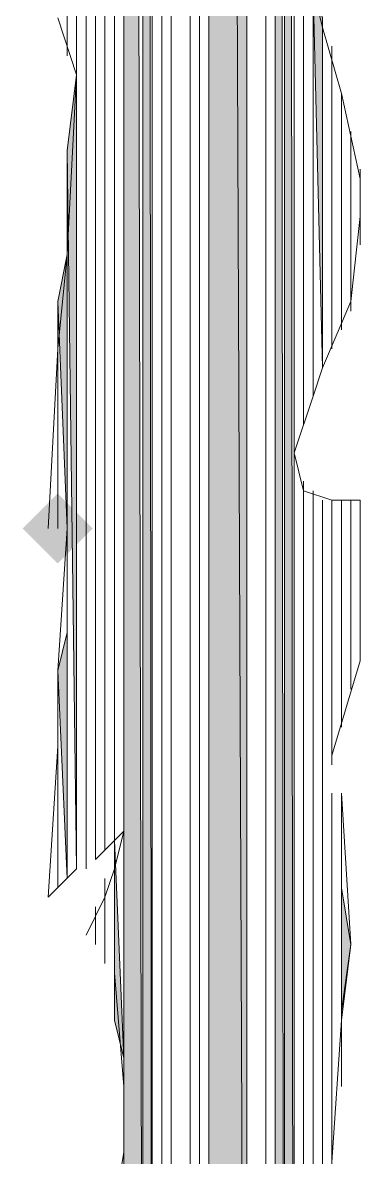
# Model space of a CAD drawing. Header units: millimetres. Extents: x -30643 to 86172, y -19411 to 63186.
# Drawn here: x 83146.1 to 83171.2, y -2245.5 to -2161 of the extents above; entities that cross this region are included whole.
import ezdxf

# ---------------------------------------------------------------- set-up
doc = ezdxf.new("R2010")
doc.units = ezdxf.units.MM

msp = doc.modelspace()

# ---------------------------------------------------------------- hatches: boundary and pattern name
h = msp.add_hatch(color=0)
h.dxf.hatch_style = 2
h.paths.add_polyline_path([(83164.839, -2345.748), (83165.542, -2349.97), (83164.839, -1642.069)])
h = msp.add_hatch(color=0)
h.dxf.hatch_style = 2
h.paths.add_polyline_path([(83165.542, -2349.97), (83166.246, -2353.488), (83165.542, -1642.069)])
h = msp.add_hatch(color=0)
h.dxf.hatch_style = 2
h.paths.add_polyline_path([(83162.728, -2333.785), (83162.728, -1642.772), (83159.913, -1643.476)])
h = msp.add_hatch(color=0)
h.dxf.hatch_style = 2
h.paths.add_polyline_path([(83159.913, -2328.156), (83162.728, -2333.785), (83159.913, -1643.476)])
h = msp.add_hatch(color=0)
h.dxf.hatch_style = 2
h.paths.add_polyline_path([(83154.987, -2298.601), (83155.691, -2304.934), (83154.987, -1644.883)])
h = msp.add_hatch(color=0)
h.dxf.hatch_style = 2
h.paths.add_polyline_path([(83153.58, -2285.935), (83154.987, -2294.379), (83153.58, -1645.587)])
h = msp.add_hatch(color=0)
h.dxf.hatch_style = 2
h.paths.add_polyline_path([(83154.987, -2294.379), (83154.987, -2298.601), (83154.987, -1645.587)])
h = msp.add_hatch(color=0)
h.dxf.hatch_style = 2
h.paths.add_polyline_path([(83149.358, -2161.384), (83149.358, -2163.495), (83149.358, -1646.994)])
h = msp.add_hatch(color=0)
h.dxf.hatch_style = 2
h.paths.add_polyline_path([(83166.246, -2191.642), (83166.246, -2084.683), (83166.246, -2082.572)])
h = msp.add_hatch(color=0)
h.dxf.hatch_style = 2
h.paths.add_polyline_path([(83167.653, -2187.42), (83167.653, -2158.569), (83167.653, -2156.458)])
h = msp.add_hatch(color=0)
h.dxf.hatch_style = 2
h.paths.add_polyline_path([(83168.357, -2186.716), (83168.357, -2160.68), (83167.653, -2158.569)])
h = msp.add_hatch(color=0)
h.dxf.hatch_style = 2
h.paths.add_polyline_path([(83150.062, -2224.011), (83150.062, -2164.902), (83149.358, -2170.532)])
h = msp.add_hatch(color=0)
h.dxf.hatch_style = 2
h.paths.add_polyline_path([(83149.358, -2198.679), (83149.358, -2170.532), (83149.358, -2178.272)])
h = msp.add_hatch(color=0)
h.dxf.hatch_style = 2
h.paths.add_polyline_path([(83149.358, -2198.679), (83149.358, -2178.272), (83148.654, -2181.791)])
h = msp.add_hatch(color=0)
h.dxf.hatch_style = 2
h.paths.add_polyline_path([(83148.654, -2198.679), (83148.654, -2182.494), (83148.654, -2185.309)])
h = msp.add_hatch(color=0)
h.dxf.hatch_style = 2
h.paths.add_polyline_path([(83148.654, -2198.679), (83148.654, -2185.309), (83148.654, -2187.42)])
h = msp.add_hatch(color=0)
h.dxf.hatch_style = 2
h.paths.add_polyline_path([(83148.654, -2198.679), (83148.654, -2187.42), (83148.654, -2191.642)])
h = msp.add_hatch(color=0)
h.dxf.hatch_style = 2
h.paths.add_polyline_path([(83166.246, -2353.488), (83166.246, -2356.303), (83166.246, -2193.049)])
h = msp.add_hatch(color=0)
h.dxf.hatch_style = 2
h.paths.add_polyline_path([(83148.654, -2201.282), (83146.051, -2198.679), (83148.654, -2196.075), (83151.258, -2198.679)])
h = msp.add_hatch(color=0)
h.dxf.hatch_style = 2
h.paths.add_polyline_path([(83167.653, -2359.821), (83167.653, -2361.932), (83167.653, -2195.864)])
h = msp.add_hatch(color=0)
h.dxf.hatch_style = 2
h.paths.add_polyline_path([(83149.358, -2224.715), (83149.358, -2198.679), (83149.358, -2206.419)])
h = msp.add_hatch(color=0)
h.dxf.hatch_style = 2
h.paths.add_polyline_path([(83171.172, -2205.012), (83171.172, -2201.494), (83171.172, -2199.382)])
h = msp.add_hatch(color=0)
h.dxf.hatch_style = 2
h.paths.add_polyline_path([(83149.358, -2224.715), (83149.358, -2206.419), (83148.654, -2209.234)])
h = msp.add_hatch(color=0)
h.dxf.hatch_style = 2
h.paths.add_polyline_path([(83148.654, -2225.419), (83148.654, -2210.641), (83148.654, -2212.752)])
h = msp.add_hatch(color=0)
h.dxf.hatch_style = 2
h.paths.add_polyline_path([(83148.654, -2225.419), (83148.654, -2212.752), (83148.654, -2214.863)])
h = msp.add_hatch(color=0)
h.dxf.hatch_style = 2
h.paths.add_polyline_path([(83148.654, -2225.419), (83148.654, -2214.863), (83148.654, -2219.789)])
h = msp.add_hatch(color=0)
h.dxf.hatch_style = 2
h.paths.add_polyline_path([(83169.061, -2243.011), (83169.061, -2240.899), (83169.061, -2218.382)])
h = msp.add_hatch(color=0)
h.dxf.hatch_style = 2
h.paths.add_polyline_path([(83169.765, -2235.974), (83169.765, -2222.604), (83169.765, -2220.493)])
h = msp.add_hatch(color=0)
h.dxf.hatch_style = 2
h.paths.add_polyline_path([(83152.876, -2235.27), (83153.58, -2238.085), (83152.876, -2221.9)])
h = msp.add_hatch(color=0)
h.dxf.hatch_style = 2
h.paths.add_polyline_path([(83152.876, -2231.752), (83152.876, -2235.27), (83152.876, -2223.308)])
h = msp.add_hatch(color=0)
h.dxf.hatch_style = 2
h.paths.add_polyline_path([(83169.765, -2235.27), (83169.765, -2225.419), (83169.765, -2223.308)])
h = msp.add_hatch(color=0)
h.dxf.hatch_style = 2
h.paths.add_polyline_path([(83169.765, -2234.566), (83170.468, -2229.641), (83169.765, -2225.419)])
h = msp.add_hatch(color=0)
h.dxf.hatch_style = 2
h.paths.add_polyline_path([(83153.58, -2273.269), (83153.58, -2240.196), (83153.58, -2243.011)])
h = msp.add_hatch(color=0)
h.dxf.hatch_style = 2
h.paths.add_polyline_path([(83153.58, -2272.565), (83153.58, -2243.011), (83153.58, -2245.122)])

# ---------------------------------------------------------------- linework, layer by layer
at = {"color": 0, "lineweight": 0}
for points in [[(83164.839, -2335.896), (83164.839, -1642.069)], [(83164.839, -2345.748), (83165.542, -2349.97), (83164.839, -1642.069)], [(83165.542, -2349.97), (83165.542, -1642.069)], [(83165.542, -2349.97), (83166.246, -2353.488), (83165.542, -1642.069)], [(83166.246, -2353.488), (83166.246, -1642.069)], [(83166.246, -2193.049), (83166.246, -1642.069)], [(83166.246, -2191.642), (83166.246, -1642.069)], [(83162.728, -2333.785), (83162.728, -1642.772), (83159.913, -1643.476)], [(83162.728, -2333.785), (83162.728, -1642.772)], [(83164.135, -2333.785), (83164.135, -1642.772)], [(83164.135, -2333.785), (83164.135, -1642.772)], [(83164.135, -2334.489), (83164.135, -1642.772)], [(83164.135, -2334.489), (83164.135, -1642.772)], [(83159.913, -2317.601), (83159.913, -1643.476)], [(83159.913, -2317.601), (83159.913, -1643.476)], [(83159.913, -2317.601), (83159.913, -1643.476)], [(83159.913, -2328.156), (83162.728, -2333.785), (83159.913, -1643.476)], [(83154.987, -2298.601), (83154.987, -1644.883)], [(83154.987, -2298.601), (83155.691, -2304.934), (83154.987, -1644.883)], [(83155.691, -2304.934), (83155.691, -1644.883)], [(83155.691, -2304.934), (83155.691, -1644.883)], [(83155.691, -2305.638), (83155.691, -1644.883)], [(83155.691, -2305.638), (83155.691, -1644.883)], [(83156.395, -2307.045), (83156.395, -1644.883)], [(83156.395, -2307.045), (83156.395, -1644.883)], [(83157.098, -2307.749), (83157.098, -1644.883)], [(83157.098, -2307.749), (83157.098, -1644.883)], [(83157.098, -2308.453), (83157.098, -1644.883)], [(83157.098, -2316.193), (83157.098, -1644.883)], [(83157.098, -2316.193), (83157.098, -1644.883)], [(83157.098, -2316.193), (83157.098, -1644.883)], [(83158.506, -2316.897), (83158.506, -1644.18)], [(83158.506, -2316.897), (83158.506, -1644.18)], [(83159.209, -2317.601), (83159.209, -1644.18)], [(83159.209, -2317.601), (83159.209, -1644.18)], [(83152.876, -2221.9), (83152.876, -1645.587)], [(83152.876, -2221.9), (83152.876, -1645.587)], [(83152.876, -2221.196), (83152.876, -1645.587)], [(83152.876, -2221.196), (83152.876, -1645.587)], [(83153.58, -2221.196), (83153.58, -1645.587)], [(83153.58, -2221.196), (83153.58, -1645.587)], [(83153.58, -2221.196), (83153.58, -1645.587)], [(83153.58, -2221.196), (83153.58, -1645.587)], [(83153.58, -2221.196), (83153.58, -1645.587)], [(83153.58, -2221.196), (83153.58, -1645.587)], [(83153.58, -2221.196), (83153.58, -1645.587)], [(83153.58, -2239.492), (83153.58, -1645.587)], [(83153.58, -2240.196), (83153.58, -1645.587)], [(83153.58, -2273.269), (83153.58, -1645.587)], [(83153.58, -2273.972), (83153.58, -1645.587)], [(83153.58, -2285.231), (83153.58, -1645.587)], [(83153.58, -2285.935), (83153.58, -1645.587)], [(83153.58, -2285.935), (83154.987, -2294.379), (83153.58, -1645.587)], [(83154.987, -2294.379), (83154.987, -1645.587)], [(83154.987, -2294.379), (83154.987, -2298.601), (83154.987, -1645.587)], [(83151.469, -2223.308), (83151.469, -1646.291)], [(83151.469, -2223.308), (83151.469, -1646.291)], [(83151.469, -2222.604), (83151.469, -1646.291)], [(83151.469, -2222.604), (83151.469, -1646.291)], [(83151.469, -2222.604), (83151.469, -1646.291)], [(83151.469, -2222.604), (83151.469, -1646.291)], [(83152.172, -2222.604), (83152.172, -1646.291)], [(83152.172, -2222.604), (83152.172, -1646.291)], [(83152.172, -2222.604), (83152.172, -1646.291)], [(83152.172, -2222.604), (83152.172, -1646.291)], [(83152.172, -2221.9), (83152.172, -1646.291)], [(83152.172, -2221.9), (83152.172, -1646.291)], [(83152.172, -2221.9), (83152.172, -1646.291)], [(83152.172, -2221.9), (83152.172, -1646.291)], [(83152.876, -2221.9), (83152.876, -1646.291)], [(83152.876, -2221.9), (83152.876, -1646.291)], [(83152.876, -2221.9), (83152.876, -1646.291)], [(83152.876, -2221.9), (83152.876, -1646.291)], [(83149.358, -2161.384), (83149.358, -1646.994)], [(83149.358, -2161.384), (83149.358, -2163.495), (83149.358, -1646.994)], [(83149.358, -2163.495), (83149.358, -1646.994)], [(83149.358, -2163.495), (83149.358, -1646.994)], [(83150.062, -2164.902), (83150.062, -1646.994)], [(83150.062, -2224.011), (83150.062, -1646.994)], [(83150.062, -2224.011), (83150.062, -1646.994)], [(83150.062, -2224.011), (83150.062, -1646.994)], [(83150.765, -2224.011), (83150.765, -1646.994)], [(83150.765, -2224.011), (83150.765, -1646.994)], [(83150.765, -2224.011), (83150.765, -1646.994)], [(83150.765, -2224.011), (83150.765, -1646.994)], [(83150.765, -2224.011), (83150.765, -1646.994)], [(83150.765, -2224.011), (83150.765, -1646.994)], [(83166.246, -2191.642), (83166.246, -2081.164)], [(83166.246, -2191.642), (83166.246, -2082.572)], [(83166.246, -2191.642), (83166.246, -2082.572)], [(83166.246, -2191.642), (83166.246, -2084.683), (83166.246, -2082.572)], [(83166.246, -2191.642), (83166.246, -2084.683)], [(83166.95, -2190.938), (83166.95, -2084.683)], [(83166.95, -2190.938), (83166.95, -2153.643)], [(83166.95, -2190.235), (83166.95, -2154.347)], [(83166.95, -2190.235), (83166.95, -2154.347)], [(83166.95, -2190.235), (83166.95, -2155.051)], [(83166.95, -2190.235), (83166.95, -2155.051)], [(83166.95, -2189.531), (83166.95, -2155.051)], [(83166.95, -2189.531), (83166.95, -2155.051)], [(83166.95, -2189.531), (83166.95, -2155.754)], [(83166.95, -2189.531), (83166.95, -2155.754)], [(83167.653, -2188.827), (83167.653, -2156.458)], [(83167.653, -2188.827), (83167.653, -2156.458)], [(83167.653, -2188.827), (83167.653, -2156.458)], [(83167.653, -2188.827), (83167.653, -2156.458)], [(83167.653, -2187.42), (83167.653, -2158.569), (83167.653, -2156.458)], [(83167.653, -2187.42), (83167.653, -2158.569)], [(83167.653, -2187.42), (83167.653, -2158.569)], [(83167.653, -2187.42), (83167.653, -2158.569)], [(83167.653, -2187.42), (83167.653, -2158.569)], [(83167.653, -2187.42), (83167.653, -2158.569)], [(83168.357, -2186.716), (83168.357, -2160.68), (83167.653, -2158.569)], [(83168.357, -2186.716), (83168.357, -2160.68)], [(83168.357, -2186.716), (83168.357, -2160.68)], [(83168.357, -2186.716), (83168.357, -2160.68)], [(83168.357, -2186.013), (83168.357, -2160.68)], [(83168.357, -2186.013), (83168.357, -2160.68)], [(83168.357, -2186.013), (83168.357, -2161.384)], [(83168.357, -2186.013), (83168.357, -2161.384)], [(83168.357, -2186.013), (83168.357, -2161.384)], [(83168.357, -2186.013), (83168.357, -2161.384)], [(83168.357, -2186.013), (83168.357, -2161.384)], [(83168.357, -2186.013), (83168.357, -2161.384)], [(83168.357, -2186.013), (83168.357, -2162.087)], [(83168.357, -2186.013), (83168.357, -2162.087)], [(83169.061, -2185.309), (83169.061, -2162.791)], [(83169.061, -2185.309), (83169.061, -2162.791)], [(83169.061, -2185.309), (83169.061, -2162.791)], [(83169.061, -2185.309), (83169.061, -2162.791)], [(83169.061, -2185.309), (83169.061, -2162.791)], [(83169.061, -2185.309), (83169.061, -2162.791)], [(83169.061, -2185.309), (83169.061, -2162.791)], [(83169.061, -2185.309), (83169.061, -2162.791)], [(83169.061, -2185.309), (83169.061, -2163.495)], [(83169.061, -2185.309), (83169.061, -2163.495)], [(83169.061, -2185.309), (83169.061, -2163.495)], [(83169.061, -2185.309), (83169.061, -2163.495)], [(83169.061, -2185.309), (83169.061, -2163.495)], [(83169.061, -2185.309), (83169.061, -2163.495)], [(83169.061, -2185.309), (83169.061, -2163.495)], [(83169.061, -2185.309), (83169.061, -2163.495)], [(83169.061, -2185.309), (83169.061, -2163.495)], [(83169.061, -2185.309), (83169.061, -2163.495)], [(83169.061, -2184.605), (83169.061, -2163.495)], [(83169.061, -2184.605), (83169.061, -2163.495)], [(83169.061, -2184.605), (83169.061, -2164.198)], [(83169.061, -2184.605), (83169.061, -2164.198)], [(83150.062, -2224.011), (83150.062, -2164.902), (83149.358, -2170.532)], [(83169.061, -2184.605), (83169.061, -2164.902)], [(83169.061, -2184.605), (83169.061, -2164.902)], [(83169.061, -2183.901), (83169.061, -2165.606)], [(83169.061, -2183.901), (83169.061, -2165.606)], [(83169.765, -2183.901), (83169.765, -2166.31)], [(83169.765, -2183.901), (83169.765, -2166.31)], [(83169.765, -2183.901), (83169.765, -2166.31)], [(83169.765, -2183.901), (83169.765, -2166.31)], [(83169.765, -2183.901), (83169.765, -2166.31)], [(83169.765, -2183.901), (83169.765, -2166.31)], [(83169.765, -2183.901), (83169.765, -2166.31)], [(83169.765, -2183.901), (83169.765, -2166.31)], [(83169.765, -2183.901), (83169.765, -2166.31)], [(83169.765, -2183.901), (83169.765, -2166.31)], [(83169.765, -2183.198), (83169.765, -2167.013)], [(83169.765, -2183.198), (83169.765, -2167.013)], [(83169.765, -2183.198), (83169.765, -2167.013)], [(83169.765, -2183.198), (83169.765, -2167.013)], [(83169.765, -2183.198), (83169.765, -2167.013)], [(83169.765, -2183.198), (83169.765, -2167.013)], [(83169.765, -2183.198), (83169.765, -2167.013)], [(83169.765, -2183.198), (83169.765, -2167.013)], [(83169.765, -2183.198), (83169.765, -2167.717)], [(83169.765, -2183.198), (83169.765, -2167.717)], [(83169.765, -2183.198), (83169.765, -2167.717)], [(83169.765, -2183.198), (83169.765, -2167.717)], [(83169.765, -2183.198), (83169.765, -2167.717)], [(83169.765, -2183.198), (83169.765, -2167.717)], [(83169.765, -2183.198), (83169.765, -2167.717)], [(83169.765, -2183.198), (83169.765, -2167.717)], [(83169.765, -2183.198), (83169.765, -2167.717)], [(83169.765, -2183.198), (83169.765, -2167.717)], [(83169.765, -2182.494), (83169.765, -2168.421)], [(83169.765, -2182.494), (83169.765, -2168.421)], [(83169.765, -2182.494), (83169.765, -2168.421)], [(83169.765, -2182.494), (83169.765, -2168.421)], [(83170.468, -2182.494), (83170.468, -2169.124)], [(83170.468, -2182.494), (83170.468, -2169.124)], [(83170.468, -2181.791), (83170.468, -2169.124)], [(83170.468, -2181.791), (83170.468, -2169.124)], [(83170.468, -2181.791), (83170.468, -2169.828)], [(83170.468, -2181.791), (83170.468, -2169.828)], [(83170.468, -2181.087), (83170.468, -2169.828)], [(83170.468, -2181.087), (83170.468, -2169.828)], [(83149.358, -2198.679), (83149.358, -2170.532), (83149.358, -2178.272)], [(83149.358, -2224.715), (83149.358, -2170.532)], [(83170.468, -2180.383), (83170.468, -2170.532)], [(83170.468, -2180.383), (83170.468, -2170.532)], [(83170.468, -2180.383), (83170.468, -2170.532)], [(83170.468, -2180.383), (83170.468, -2170.532)], [(83170.468, -2180.383), (83170.468, -2170.532)], [(83170.468, -2180.383), (83170.468, -2170.532)], [(83170.468, -2179.68), (83170.468, -2171.235)], [(83170.468, -2179.68), (83170.468, -2171.235)], [(83170.468, -2178.976), (83170.468, -2171.235)], [(83170.468, -2178.976), (83170.468, -2171.235)], [(83170.468, -2178.976), (83170.468, -2171.235)], [(83170.468, -2178.976), (83170.468, -2171.235)], [(83170.468, -2178.272), (83170.468, -2171.235)], [(83170.468, -2178.272), (83170.468, -2171.235)], [(83170.468, -2178.272), (83170.468, -2171.939)], [(83170.468, -2178.272), (83170.468, -2171.939)], [(83170.468, -2178.272), (83170.468, -2171.939)], [(83170.468, -2178.272), (83170.468, -2171.939)], [(83171.172, -2177.568), (83171.172, -2171.939)], [(83171.172, -2177.568), (83171.172, -2171.939)], [(83171.172, -2177.568), (83171.172, -2171.939)], [(83171.172, -2177.568), (83171.172, -2171.939)], [(83171.172, -2177.568), (83171.172, -2171.939)], [(83171.172, -2177.568), (83171.172, -2171.939)], [(83171.172, -2176.865), (83171.172, -2172.643)], [(83171.172, -2176.865), (83171.172, -2172.643)], [(83171.172, -2176.161), (83171.172, -2172.643)], [(83149.358, -2198.679), (83149.358, -2178.272), (83148.654, -2181.791)], [(83149.358, -2198.679), (83149.358, -2178.272)], [(83148.654, -2198.679), (83148.654, -2181.791)], [(83148.654, -2198.679), (83148.654, -2181.791)], [(83148.654, -2198.679), (83148.654, -2181.791)], [(83148.654, -2198.679), (83148.654, -2181.791)], [(83148.654, -2198.679), (83148.654, -2182.494), (83148.654, -2185.309)], [(83148.654, -2198.679), (83148.654, -2182.494)], [(83148.654, -2198.679), (83148.654, -2185.309), (83148.654, -2187.42)], [(83148.654, -2198.679), (83148.654, -2185.309)], [(83148.654, -2198.679), (83148.654, -2187.42), (83148.654, -2191.642)], [(83148.654, -2198.679), (83148.654, -2187.42)], [(83148.654, -2198.679), (83148.654, -2187.42)], [(83148.654, -2198.679), (83148.654, -2187.42)], [(83148.654, -2198.679), (83148.654, -2191.642)], [(83148.654, -2198.679), (83148.654, -2191.642)], [(83148.654, -2198.679), (83148.654, -2192.346)], [(83148.654, -2198.679), (83148.654, -2192.346)], [(83166.246, -2353.488), (83166.246, -2356.303), (83166.246, -2193.049)], [(83166.246, -2356.303), (83166.246, -2194.457)], [(83166.246, -2356.303), (83166.246, -2194.457)], [(83166.246, -2356.303), (83166.246, -2194.457)], [(83166.246, -2356.303), (83166.246, -2194.457)], [(83166.246, -2357.007), (83166.246, -2194.457)], [(83166.246, -2357.007), (83166.246, -2194.457)], [(83166.95, -2357.71), (83166.95, -2195.16)], [(83166.95, -2357.71), (83166.95, -2195.16)], [(83166.95, -2358.414), (83166.95, -2195.864)], [(83166.95, -2358.414), (83166.95, -2195.864)], [(83166.95, -2358.414), (83166.95, -2195.864)], [(83166.95, -2358.414), (83166.95, -2195.864)], [(83166.95, -2359.118), (83166.95, -2195.864)], [(83166.95, -2359.118), (83166.95, -2195.864)], [(83166.95, -2359.118), (83166.95, -2195.864)], [(83166.95, -2359.118), (83166.95, -2195.864)], [(83167.653, -2359.821), (83167.653, -2195.864)], [(83167.653, -2359.821), (83167.653, -2195.864)], [(83167.653, -2359.821), (83167.653, -2195.864)], [(83167.653, -2359.821), (83167.653, -2361.932), (83167.653, -2195.864)], [(83167.653, -2361.932), (83167.653, -2195.864)], [(83167.653, -2361.932), (83167.653, -2195.864)], [(83167.653, -2361.932), (83167.653, -2195.864)], [(83167.653, -2361.932), (83167.653, -2195.864)], [(83167.653, -2361.932), (83167.653, -2195.864)], [(83167.653, -2361.932), (83167.653, -2195.864)], [(83168.357, -2363.34), (83168.357, -2196.568)], [(83168.357, -2216.271), (83168.357, -2196.568)], [(83168.357, -2216.271), (83168.357, -2196.568)], [(83168.357, -2216.271), (83168.357, -2196.568)], [(83168.357, -2216.271), (83168.357, -2196.568)], [(83168.357, -2216.271), (83168.357, -2196.568)], [(83168.357, -2216.271), (83168.357, -2196.568)], [(83168.357, -2216.271), (83168.357, -2196.568)], [(83168.357, -2216.271), (83168.357, -2196.568)], [(83168.357, -2216.271), (83168.357, -2196.568)], [(83168.357, -2216.271), (83168.357, -2196.568)], [(83168.357, -2216.271), (83168.357, -2196.568)], [(83168.357, -2216.271), (83168.357, -2196.568)], [(83168.357, -2216.271), (83168.357, -2196.568)], [(83169.061, -2216.271), (83169.061, -2196.568)], [(83169.061, -2216.271), (83169.061, -2196.568)], [(83169.061, -2216.271), (83169.061, -2196.568)], [(83169.061, -2216.271), (83169.061, -2196.568)], [(83169.061, -2215.567), (83169.061, -2196.568)], [(83169.061, -2215.567), (83169.061, -2196.568)], [(83169.061, -2215.567), (83169.061, -2196.568)], [(83169.061, -2215.567), (83169.061, -2196.568)], [(83169.061, -2215.567), (83169.061, -2196.568)], [(83169.061, -2215.567), (83169.061, -2196.568)], [(83169.061, -2215.567), (83169.061, -2196.568)], [(83169.061, -2215.567), (83169.061, -2196.568)], [(83169.061, -2215.567), (83169.061, -2196.568)], [(83169.061, -2215.567), (83169.061, -2196.568)], [(83169.061, -2215.567), (83169.061, -2196.568)], [(83169.061, -2215.567), (83169.061, -2196.568)], [(83169.061, -2215.567), (83169.061, -2196.568)], [(83169.061, -2215.567), (83169.061, -2196.568)], [(83169.061, -2215.567), (83169.061, -2196.568)], [(83169.061, -2215.567), (83169.061, -2196.568)], [(83169.061, -2214.863), (83169.061, -2196.568)], [(83169.061, -2214.863), (83169.061, -2196.568)], [(83169.061, -2214.863), (83169.061, -2196.568)], [(83169.061, -2214.863), (83169.061, -2196.568)], [(83169.061, -2214.16), (83169.061, -2196.568)], [(83169.061, -2214.16), (83169.061, -2196.568)], [(83169.765, -2213.456), (83169.765, -2196.568)], [(83169.765, -2213.456), (83169.765, -2196.568)], [(83169.765, -2213.456), (83169.765, -2196.568)], [(83169.765, -2213.456), (83169.765, -2196.568)], [(83169.765, -2213.456), (83169.765, -2196.568)], [(83169.765, -2213.456), (83169.765, -2196.568)], [(83169.765, -2213.456), (83169.765, -2196.568)], [(83169.765, -2213.456), (83169.765, -2196.568)], [(83169.765, -2213.456), (83169.765, -2196.568)], [(83169.765, -2213.456), (83169.765, -2196.568)], [(83169.765, -2212.752), (83169.765, -2196.568)], [(83169.765, -2212.752), (83169.765, -2196.568)], [(83169.765, -2212.752), (83169.765, -2196.568)], [(83169.765, -2212.752), (83169.765, -2196.568)], [(83169.765, -2212.752), (83169.765, -2196.568)], [(83169.765, -2212.752), (83169.765, -2196.568)], [(83169.765, -2212.752), (83169.765, -2196.568)], [(83169.765, -2212.752), (83169.765, -2196.568)], [(83169.765, -2212.752), (83169.765, -2196.568)], [(83169.765, -2212.752), (83169.765, -2196.568)], [(83169.765, -2212.752), (83169.765, -2196.568)], [(83169.765, -2212.752), (83169.765, -2196.568)], [(83169.765, -2212.752), (83169.765, -2196.568)], [(83169.765, -2212.752), (83169.765, -2196.568)], [(83169.765, -2212.049), (83169.765, -2196.568)], [(83169.765, -2212.049), (83169.765, -2196.568)], [(83169.765, -2212.049), (83169.765, -2196.568)], [(83169.765, -2212.049), (83169.765, -2196.568)], [(83169.765, -2211.345), (83169.765, -2196.568)], [(83169.765, -2211.345), (83169.765, -2196.568)], [(83169.765, -2211.345), (83169.765, -2196.568)], [(83169.765, -2211.345), (83169.765, -2196.568)], [(83170.468, -2210.641), (83170.468, -2196.568)], [(83170.468, -2210.641), (83170.468, -2196.568)], [(83170.468, -2210.641), (83170.468, -2196.568)], [(83170.468, -2210.641), (83170.468, -2196.568)], [(83170.468, -2210.641), (83170.468, -2196.568)], [(83170.468, -2210.641), (83170.468, -2196.568)], [(83170.468, -2209.938), (83170.468, -2196.568)], [(83170.468, -2209.938), (83170.468, -2196.568)], [(83170.468, -2209.938), (83170.468, -2196.568)], [(83170.468, -2209.938), (83170.468, -2196.568)], [(83170.468, -2209.938), (83170.468, -2196.568)], [(83170.468, -2209.938), (83170.468, -2196.568)], [(83170.468, -2209.938), (83170.468, -2196.568)], [(83170.468, -2209.938), (83170.468, -2196.568)], [(83170.468, -2209.234), (83170.468, -2196.568)], [(83170.468, -2209.234), (83170.468, -2196.568)], [(83170.468, -2209.234), (83170.468, -2196.568)], [(83170.468, -2209.234), (83170.468, -2196.568)], [(83170.468, -2209.234), (83170.468, -2196.568)], [(83170.468, -2209.234), (83170.468, -2196.568)], [(83170.468, -2208.53), (83170.468, -2196.568)], [(83170.468, -2208.53), (83170.468, -2196.568)], [(83170.468, -2208.53), (83170.468, -2196.568)], [(83170.468, -2208.53), (83170.468, -2196.568)], [(83170.468, -2208.53), (83170.468, -2196.568)], [(83170.468, -2208.53), (83170.468, -2196.568)], [(83171.172, -2208.53), (83171.172, -2196.568)], [(83171.172, -2208.53), (83171.172, -2196.568)], [(83171.172, -2208.53), (83171.172, -2196.568)], [(83171.172, -2208.53), (83171.172, -2196.568)], [(83171.172, -2208.53), (83171.172, -2196.568)], [(83171.172, -2208.53), (83171.172, -2196.568)], [(83171.172, -2207.827), (83171.172, -2196.568)], [(83171.172, -2207.827), (83171.172, -2196.568)], [(83171.172, -2206.419), (83171.172, -2196.568)], [(83171.172, -2206.419), (83171.172, -2196.568)], [(83171.172, -2206.419), (83171.172, -2196.568)], [(83171.172, -2206.419), (83171.172, -2196.568)], [(83171.172, -2205.716), (83171.172, -2196.568)], [(83171.172, -2205.716), (83171.172, -2196.568)], [(83171.172, -2205.716), (83171.172, -2197.975)], [(83171.172, -2205.716), (83171.172, -2197.975)], [(83149.358, -2224.715), (83149.358, -2198.679), (83149.358, -2206.419)], [(83171.172, -2205.012), (83171.172, -2199.382)], [(83171.172, -2205.012), (83171.172, -2199.382)], [(83171.172, -2205.012), (83171.172, -2199.382)], [(83171.172, -2205.012), (83171.172, -2199.382)], [(83171.172, -2205.012), (83171.172, -2201.494), (83171.172, -2199.382)], [(83171.172, -2205.012), (83171.172, -2201.494)], [(83171.172, -2204.308), (83171.172, -2202.197)], [(83171.172, -2204.308), (83171.172, -2202.197)], [(83149.358, -2224.715), (83149.358, -2206.419), (83148.654, -2209.234)], [(83149.358, -2224.715), (83149.358, -2206.419)], [(83148.654, -2224.715), (83148.654, -2209.234)], [(83148.654, -2224.715), (83148.654, -2209.234)], [(83148.654, -2224.715), (83148.654, -2209.938)], [(83148.654, -2224.715), (83148.654, -2209.938)], [(83148.654, -2225.419), (83148.654, -2210.641), (83148.654, -2212.752)], [(83148.654, -2225.419), (83148.654, -2210.641)], [(83148.654, -2225.419), (83148.654, -2212.752), (83148.654, -2214.863)], [(83148.654, -2225.419), (83148.654, -2212.752)], [(83148.654, -2225.419), (83148.654, -2214.863), (83148.654, -2219.789)], [(83148.654, -2225.419), (83148.654, -2214.863)], [(83148.654, -2225.419), (83148.654, -2214.863)], [(83148.654, -2225.419), (83148.654, -2214.863)], [(83168.357, -2363.34), (83168.357, -2216.271)], [(83168.357, -2363.34), (83168.357, -2216.974)], [(83168.357, -2363.34), (83168.357, -2216.974)], [(83168.357, -2363.34), (83168.357, -2216.974)], [(83168.357, -2363.34), (83168.357, -2216.974)], [(83168.357, -2364.043), (83168.357, -2216.974)], [(83168.357, -2364.043), (83168.357, -2216.974)], [(83168.357, -2364.043), (83168.357, -2217.678)], [(83168.357, -2364.043), (83168.357, -2217.678)], [(83168.357, -2364.043), (83168.357, -2217.678)], [(83168.357, -2364.043), (83168.357, -2217.678)], [(83168.357, -2364.747), (83168.357, -2218.382)], [(83168.357, -2364.747), (83168.357, -2218.382)], [(83169.061, -2365.451), (83169.061, -2218.382)], [(83169.061, -2365.451), (83169.061, -2218.382)], [(83169.061, -2365.451), (83169.061, -2218.382)], [(83169.061, -2365.451), (83169.061, -2218.382)], [(83169.061, -2365.451), (83169.061, -2218.382)], [(83169.061, -2365.451), (83169.061, -2218.382)], [(83169.061, -2365.451), (83169.061, -2218.382)], [(83169.061, -2245.825), (83169.061, -2218.382)], [(83169.061, -2245.825), (83169.061, -2218.382)], [(83169.061, -2245.825), (83169.061, -2218.382)], [(83169.061, -2245.122), (83169.061, -2218.382)], [(83169.061, -2245.122), (83169.061, -2218.382)], [(83169.061, -2245.122), (83169.061, -2218.382)], [(83169.061, -2245.122), (83169.061, -2218.382)], [(83169.061, -2245.122), (83169.061, -2218.382)], [(83169.061, -2245.122), (83169.061, -2218.382)], [(83169.061, -2245.122), (83169.061, -2218.382)], [(83169.061, -2245.122), (83169.061, -2218.382)], [(83169.061, -2244.418), (83169.061, -2218.382)], [(83169.061, -2244.418), (83169.061, -2218.382)], [(83169.061, -2243.011), (83169.061, -2218.382)], [(83169.061, -2243.011), (83169.061, -2218.382)], [(83169.061, -2243.011), (83169.061, -2218.382)], [(83169.061, -2243.011), (83169.061, -2240.899), (83169.061, -2218.382)], [(83169.061, -2240.899), (83169.061, -2218.382)], [(83169.061, -2240.899), (83169.061, -2218.382)], [(83169.765, -2240.196), (83169.765, -2218.382)], [(83169.765, -2240.196), (83169.765, -2218.382)], [(83169.765, -2239.492), (83169.765, -2218.382)], [(83169.765, -2239.492), (83169.765, -2218.382)], [(83169.765, -2239.492), (83169.765, -2218.382)], [(83169.765, -2239.492), (83169.765, -2218.382)], [(83169.765, -2239.492), (83169.765, -2218.382)], [(83169.765, -2239.492), (83169.765, -2218.382)], [(83169.765, -2239.492), (83169.765, -2218.382)], [(83169.765, -2239.492), (83169.765, -2218.382)], [(83169.765, -2238.085), (83169.765, -2218.382)], [(83169.765, -2238.085), (83169.765, -2218.382)], [(83169.765, -2238.085), (83169.765, -2218.382)], [(83169.765, -2238.085), (83169.765, -2218.382)], [(83148.654, -2225.419), (83148.654, -2219.789)], [(83148.654, -2225.419), (83148.654, -2219.789)], [(83148.654, -2225.419), (83148.654, -2219.789)], [(83148.654, -2225.419), (83148.654, -2219.789)], [(83169.765, -2237.381), (83169.765, -2219.789)], [(83169.765, -2237.381), (83169.765, -2219.789)], [(83169.765, -2237.381), (83169.765, -2220.493)], [(83169.765, -2237.381), (83169.765, -2220.493)], [(83169.765, -2237.381), (83169.765, -2220.493)], [(83169.765, -2237.381), (83169.765, -2220.493)], [(83169.765, -2237.381), (83169.765, -2220.493)], [(83169.765, -2237.381), (83169.765, -2220.493)], [(83169.765, -2237.381), (83169.765, -2220.493)], [(83169.765, -2237.381), (83169.765, -2220.493)], [(83169.765, -2235.974), (83169.765, -2222.604), (83169.765, -2220.493)], [(83153.58, -2238.085), (83153.58, -2221.196)], [(83153.58, -2238.085), (83153.58, -2221.196)], [(83153.58, -2238.085), (83153.58, -2221.196)], [(83153.58, -2238.085), (83153.58, -2221.196)], [(83153.58, -2238.789), (83153.58, -2221.196)], [(83153.58, -2238.789), (83153.58, -2221.196)], [(83153.58, -2239.492), (83153.58, -2221.196)], [(83152.876, -2235.27), (83152.876, -2221.9)], [(83152.876, -2235.27), (83153.58, -2238.085), (83152.876, -2221.9)], [(83152.876, -2231.752), (83152.876, -2223.308)], [(83152.876, -2231.752), (83152.876, -2223.308)], [(83152.876, -2231.752), (83152.876, -2223.308)], [(83152.876, -2231.752), (83152.876, -2235.27), (83152.876, -2223.308)], [(83169.765, -2235.974), (83169.765, -2222.604)], [(83169.765, -2235.974), (83169.765, -2223.308)], [(83169.765, -2235.974), (83169.765, -2223.308)], [(83169.765, -2235.27), (83169.765, -2225.419), (83169.765, -2223.308)], [(83152.876, -2231.048), (83152.876, -2224.011)], [(83152.876, -2231.048), (83152.876, -2224.011)], [(83152.172, -2231.048), (83152.172, -2224.715)], [(83152.172, -2231.048), (83152.172, -2224.715)], [(83152.172, -2231.048), (83152.172, -2225.419)], [(83152.172, -2231.048), (83152.172, -2225.419)], [(83169.765, -2235.27), (83169.765, -2225.419)], [(83169.765, -2234.566), (83169.765, -2225.419)], [(83169.765, -2234.566), (83170.468, -2229.641), (83169.765, -2225.419)], [(83152.172, -2230.344), (83152.172, -2226.122)], [(83152.172, -2230.344), (83152.172, -2226.122)], [(83152.172, -2230.344), (83152.172, -2226.122)], [(83152.172, -2230.344), (83152.172, -2226.122)], [(83151.469, -2229.641), (83151.469, -2226.826)], [(83151.469, -2229.641), (83151.469, -2226.826)], [(83151.469, -2229.641), (83151.469, -2226.826)], [(83151.469, -2229.641), (83151.469, -2226.826)], [(83151.469, -2229.641), (83151.469, -2226.826)], [(83151.469, -2229.641), (83151.469, -2226.826)], [(83153.58, -2273.269), (83153.58, -2240.196), (83153.58, -2243.011)], [(83153.58, -2272.565), (83153.58, -2243.011), (83153.58, -2245.122)], [(83153.58, -2272.565), (83153.58, -2243.011)], [(83153.58, -2271.861), (83153.58, -2245.122)], [(83153.58, -2271.861), (83153.58, -2245.122)], [(83153.58, -2272.565), (83153.58, -2245.122)], [(83153.58, -2272.565), (83153.58, -2245.122)]]:
    msp.add_lwpolyline(points, close=True, dxfattribs=at)
for points in [[(83168.357, -2161.384), (83167.653, -2158.569)], [(83148.654, -2160.68), (83150.062, -2164.902)], [(83169.765, -2166.31), (83168.357, -2161.384)], [(83150.062, -2164.902), (83149.358, -2178.272)], [(83171.172, -2172.643), (83169.765, -2166.31)], [(83171.172, -2175.457), (83171.172, -2172.643)], [(83170.468, -2181.791), (83171.172, -2175.457)], [(83149.358, -2178.272), (83148.654, -2185.309)], [(83168.357, -2186.716), (83170.468, -2181.791)], [(83148.654, -2185.309), (83147.951, -2198.679)], [(83167.653, -2188.827), (83168.357, -2186.716)], [(83166.246, -2193.049), (83167.653, -2188.827)], [(83166.95, -2195.864), (83166.246, -2193.049)], [(83169.061, -2196.568), (83166.95, -2195.864)], [(83171.172, -2196.568), (83169.061, -2196.568)], [(83171.172, -2204.308), (83171.172, -2196.568)], [(83149.358, -2198.679), (83148.654, -2209.234)], [(83171.172, -2208.53), (83171.172, -2204.308)], [(83169.061, -2215.567), (83171.172, -2208.53)], [(83148.654, -2209.234), (83148.654, -2214.863)], [(83148.654, -2214.863), (83147.951, -2226.122)], [(83168.357, -2218.382), (83168.357, -2216.271)], [(83170.468, -2229.641), (83169.765, -2218.382)], [(83151.469, -2223.308), (83153.58, -2221.196)], [(83153.58, -2221.196), (83152.876, -2224.011)], [(83147.951, -2226.122), (83150.062, -2224.011)], [(83152.876, -2224.011), (83152.172, -2226.122)], [(83152.172, -2226.122), (83150.765, -2228.937)], [(83169.765, -2235.27), (83170.468, -2229.641)], [(83152.876, -2231.752), (83153.58, -2240.196)], [(83169.061, -2245.825), (83169.765, -2235.27)], [(83153.58, -2240.196), (83153.58, -2245.122)], [(83153.58, -2245.122), (83152.172, -2253.566)]]:
    msp.add_lwpolyline(points, dxfattribs=at)

doc.saveas('drawing.dxf')
